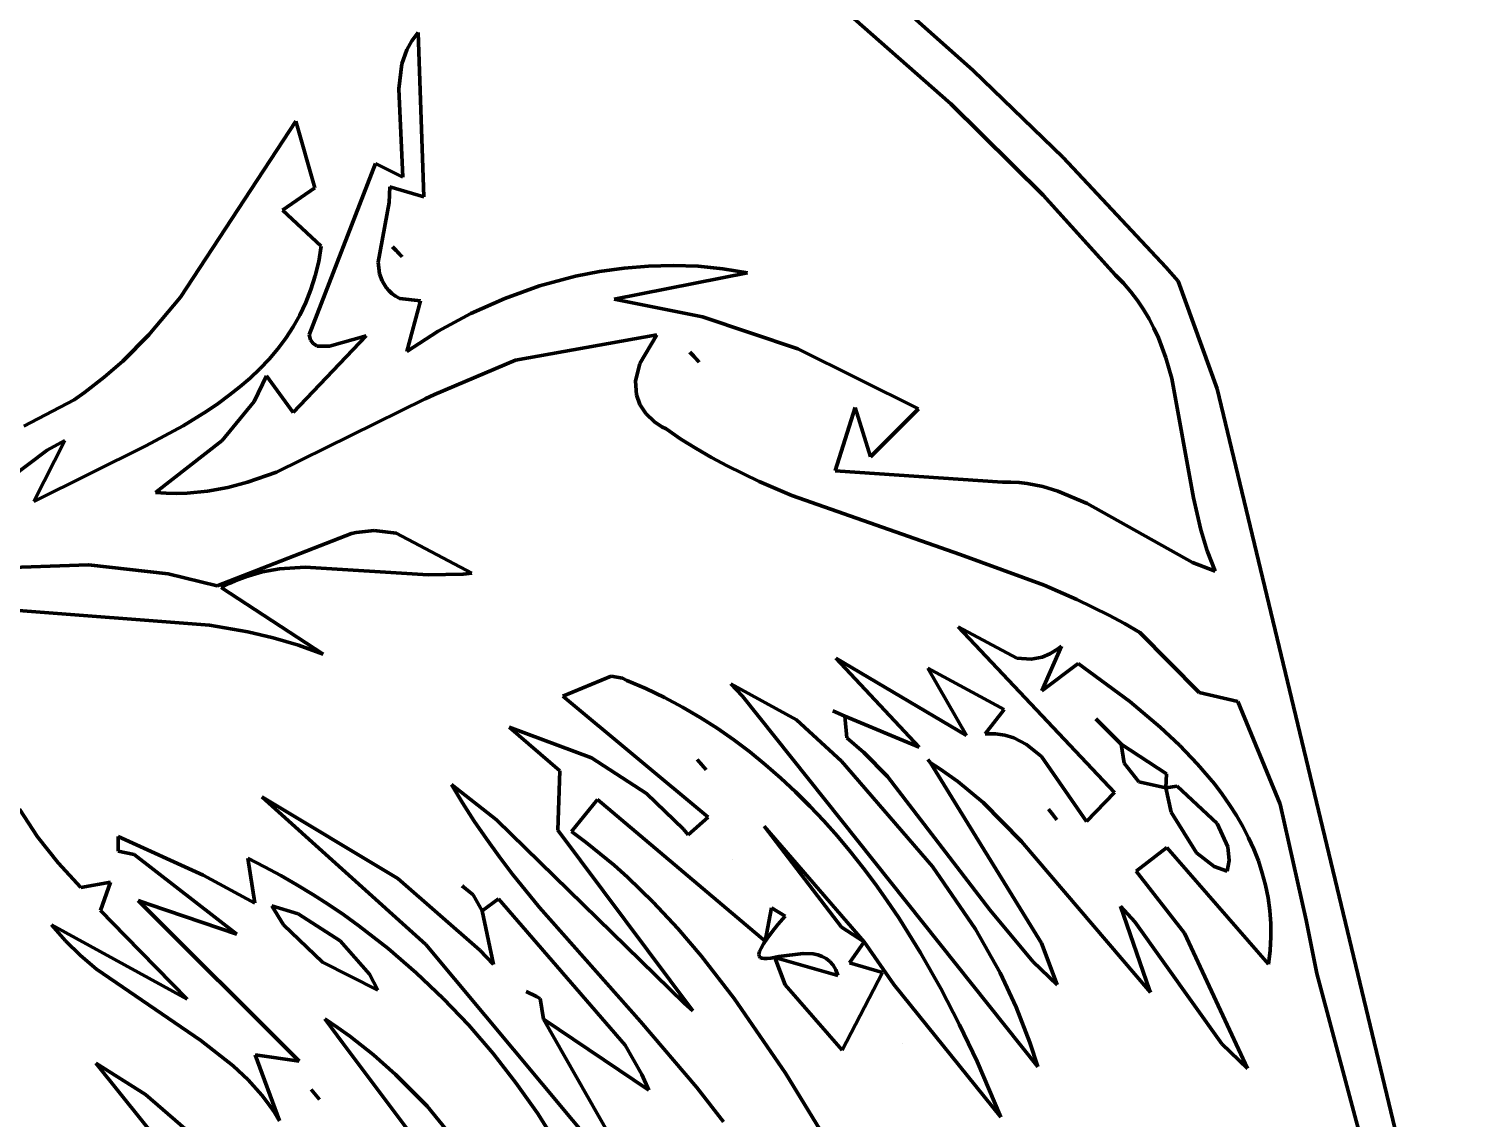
# Model space of a CAD drawing. Header units: millimetres. Extents: x 0 to 9.3, y 0 to 12.
# Drawn here: x 2.262 to 3.214, y 9.173 to 9.892 of the extents above; entities that cross this region are included whole.
import ezdxf

# ---------------------------------------------------------------- set-up
doc = ezdxf.new("R2010")
doc.units = ezdxf.units.MM
doc.layers.add('color#000000ff', color=7, linetype='CONTINUOUS', lineweight=100)
doc.layers.add('color#ffffffff', color=7, linetype='CONTINUOUS', lineweight=100)

msp = doc.modelspace()

# ---------------------------------------------------------------- linework, layer by layer
at = {"layer": 'color#000000ff'}
for p, q in [((2.82309, 9.91897), (2.88476, 9.86412)), ((2.87001, 9.84204), (2.7951, 9.90793)), ((2.51131, 9.87774), (2.51456, 9.8836)), ((2.51456, 9.8836), (2.51881, 9.88914)), ((2.51881, 9.88914), (2.52251, 9.78065)), ((2.50804, 9.86843), (2.51131, 9.87774)), ((2.50597, 9.85187), (2.50804, 9.86843)), ((2.88476, 9.86412), (2.94394, 9.80658)), ((2.50873, 9.79373), (2.50597, 9.85187)), ((2.93079, 9.78194), (2.87001, 9.84204)), ((2.36221, 9.71447), (2.43807, 9.83069)), ((2.43807, 9.83069), (2.45075, 9.78678)), ((2.44691, 9.68961), (2.49076, 9.80275)), ((2.49076, 9.80275), (2.50873, 9.79373)), ((2.94394, 9.80658), (3.01172, 9.73444)), ((2.45075, 9.78678), (2.42939, 9.77202)), ((2.50005, 9.78743), (2.49957, 9.7771)), ((2.52251, 9.78065), (2.50005, 9.78743)), ((2.97859, 9.72906), (2.93079, 9.78194)), ((2.42939, 9.77202), (2.45487, 9.74818)), ((2.49957, 9.7771), (2.49253, 9.7377)), ((2.45487, 9.74818), (2.45322, 9.73817)), ((2.50182, 9.74777), (2.50822, 9.74107)), ((2.50422, 9.74526), (2.50182, 9.74777)), ((2.50822, 9.74107), (2.50422, 9.74526)), ((2.45322, 9.73817), (2.45096, 9.72864)), ((2.49253, 9.7377), (2.49336, 9.73001)), ((2.62246, 9.72834), (2.63841, 9.7315)), ((2.63841, 9.7315), (2.65452, 9.73377)), ((2.65452, 9.73377), (2.67073, 9.73511)), ((2.67073, 9.73511), (2.68701, 9.7355)), ((2.68701, 9.7355), (2.70332, 9.73492)), ((2.70332, 9.73492), (2.71961, 9.73333)), ((2.71961, 9.73333), (2.73587, 9.73072)), ((3.01172, 9.73444), (3.01982, 9.72515)), ((2.45096, 9.72864), (2.44812, 9.71958)), ((2.49336, 9.73001), (2.49499, 9.72528)), ((2.49499, 9.72528), (2.49765, 9.72094)), ((2.57585, 9.71375), (2.59888, 9.72198)), ((2.59888, 9.72198), (2.62246, 9.72834)), ((2.73587, 9.73072), (2.64793, 9.7133)), ((2.98389, 9.7237), (2.97859, 9.72906)), ((2.98872, 9.71814), (2.98389, 9.7237)), ((3.01982, 9.72515), (3.04555, 9.65399)), ((2.34123, 9.68966), (2.36221, 9.71447)), ((2.44812, 9.71958), (2.44473, 9.71095)), ((2.49765, 9.72094), (2.49941, 9.71894)), ((2.49941, 9.71894), (2.50149, 9.71706)), ((2.50149, 9.71706), (2.50391, 9.7153)), ((2.50391, 9.7153), (2.50668, 9.71369)), ((2.50668, 9.71369), (2.52038, 9.71225)), ((2.52038, 9.71225), (2.51138, 9.67874)), ((2.55351, 9.70374), (2.57585, 9.71375)), ((2.64793, 9.7133), (2.70619, 9.70168)), ((2.99311, 9.71239), (2.98872, 9.71814)), ((2.99709, 9.70646), (2.99311, 9.71239)), ((2.44082, 9.70275), (2.43642, 9.69495)), ((2.44473, 9.71095), (2.44082, 9.70275)), ((2.53197, 9.69204), (2.55351, 9.70374)), ((3.00068, 9.70035), (2.99709, 9.70646)), ((2.43642, 9.69495), (2.43156, 9.68753)), ((2.70619, 9.70168), (2.76911, 9.68058)), ((3.00391, 9.69409), (3.00068, 9.70035)), ((3.00682, 9.68769), (3.00391, 9.69409)), ((2.32404, 9.67241), (2.34123, 9.68966)), ((2.43156, 9.68753), (2.42626, 9.68047)), ((2.43643, 9.63841), (2.48442, 9.68916)), ((2.44783, 9.68643), (2.44691, 9.68961)), ((2.44926, 9.68414), (2.44783, 9.68643)), ((2.45223, 9.68216), (2.44926, 9.68414)), ((2.48442, 9.68916), (2.46033, 9.68215)), ((2.51138, 9.67874), (2.53197, 9.69204)), ((2.67605, 9.68981), (2.58286, 9.67295)), ((2.66493, 9.6709), (2.67605, 9.68981)), ((3.01175, 9.67449), (3.00682, 9.68769)), ((2.42626, 9.68047), (2.42056, 9.67374)), ((2.46033, 9.68215), (2.45223, 9.68216)), ((2.69794, 9.67833), (2.70022, 9.67581)), ((2.70402, 9.67162), (2.69794, 9.67833)), ((2.70022, 9.67581), (2.70402, 9.67162)), ((2.76911, 9.68058), (2.84876, 9.64096)), ((3.0157, 9.66085), (3.01175, 9.67449)), ((2.31177, 9.66169), (2.32404, 9.67241)), ((2.41448, 9.66734), (2.40805, 9.66124)), ((2.42056, 9.67374), (2.41448, 9.66734)), ((2.58286, 9.67295), (2.5295, 9.65037)), ((2.66218, 9.65911), (2.66493, 9.6709)), ((2.29879, 9.65167), (2.31177, 9.66169)), ((2.4013, 9.65542), (2.39426, 9.64986)), ((2.40805, 9.66124), (2.4013, 9.65542)), ((2.41059, 9.64577), (2.41881, 9.66275)), ((2.41881, 9.66275), (2.43643, 9.63841)), ((2.66275, 9.65007), (2.66218, 9.65911)), ((3.02991, 9.58221), (3.0157, 9.66085)), ((2.25885, 9.62946), (2.292, 9.64695)), ((2.292, 9.64695), (2.29879, 9.65167)), ((2.39426, 9.64986), (2.38696, 9.64453)), ((2.38961, 9.62009), (2.41059, 9.64577)), ((2.5234, 9.64757), (2.42539, 9.59915)), ((2.5295, 9.65037), (2.5234, 9.64757)), ((2.66499, 9.64369), (2.66275, 9.65007)), ((3.04555, 9.65399), (3.2143, 8.95163)), ((2.37942, 9.63943), (2.36376, 9.6298)), ((2.38696, 9.64453), (2.37942, 9.63943)), ((2.6689, 9.63775), (2.66499, 9.64369)), ((2.67461, 9.63237), (2.6689, 9.63775)), ((2.8069, 9.64182), (2.79377, 9.60009)), ((2.8169, 9.60919), (2.8069, 9.64182)), ((2.84876, 9.64096), (2.8169, 9.60919)), ((2.36376, 9.6298), (2.33924, 9.61649)), ((2.67947, 9.62914), (2.67461, 9.63237)), ((2.68223, 9.62764), (2.67947, 9.62914)), ((2.69205, 9.62101), (2.68223, 9.62764)), ((2.26545, 9.57969), (2.28574, 9.62001)), ((2.28574, 9.62001), (2.27421, 9.61366)), ((2.3457, 9.58568), (2.38961, 9.62009)), ((2.70205, 9.61476), (2.69205, 9.62101)), ((2.27421, 9.61366), (2.22561, 9.57701)), ((2.33924, 9.61649), (2.26545, 9.57969)), ((2.71222, 9.60886), (2.70205, 9.61476)), ((2.72254, 9.60328), (2.71222, 9.60886)), ((2.42539, 9.59915), (2.40626, 9.59252)), ((2.74358, 9.59301), (2.72254, 9.60328)), ((2.79377, 9.60009), (2.90403, 9.59263)), ((2.39325, 9.58911), (2.38001, 9.58667)), ((2.40626, 9.59252), (2.39325, 9.58911)), ((2.76509, 9.58372), (2.74358, 9.59301)), ((2.90403, 9.59263), (2.90955, 9.59263)), ((2.90955, 9.59263), (2.91496, 9.59231)), ((2.91496, 9.59231), (2.92027, 9.5917)), ((2.92027, 9.5917), (2.9306, 9.58966)), ((2.9306, 9.58966), (2.9406, 9.58667)), ((2.35272, 9.58523), (2.3457, 9.58568)), ((2.35965, 9.58512), (2.35272, 9.58523)), ((2.36651, 9.58533), (2.35965, 9.58512)), ((2.38001, 9.58667), (2.36651, 9.58533)), ((2.87621, 9.54482), (2.76509, 9.58372)), ((2.9406, 9.58667), (2.9598, 9.57844)), ((3.03473, 9.56102), (3.02991, 9.58221)), ((2.9598, 9.57844), (3.02934, 9.5395)), ((2.47789, 9.55943), (2.48976, 9.56072)), ((2.48976, 9.56072), (2.50428, 9.55895)), ((3.03892, 9.54727), (3.03473, 9.56102)), ((2.38621, 9.52415), (2.47489, 9.55868)), ((2.47489, 9.55868), (2.47789, 9.55943)), ((2.50428, 9.55895), (2.55421, 9.53257)), ((2.93143, 9.5245), (2.87621, 9.54482)), ((3.04415, 9.53392), (3.03892, 9.54727)), ((2.19579, 9.5342), (2.30154, 9.53797)), ((2.30154, 9.53797), (2.35396, 9.53203)), ((2.35396, 9.53203), (2.38621, 9.52415)), ((2.4162, 9.53331), (2.40515, 9.53018)), ((2.42739, 9.53531), (2.4162, 9.53331)), ((2.44439, 9.53658), (2.42739, 9.53531)), ((2.52544, 9.53134), (2.44439, 9.53658)), ((2.5485, 9.53193), (2.52544, 9.53134)), ((2.55421, 9.53257), (2.5485, 9.53193)), ((3.02934, 9.5395), (3.04415, 9.53392)), ((2.39426, 9.52575), (2.38888, 9.523)), ((2.38888, 9.523), (2.45624, 9.47904)), ((2.39968, 9.52814), (2.39426, 9.52575)), ((2.40515, 9.53018), (2.39968, 9.52814)), ((2.95297, 9.51517), (2.93143, 9.5245)), ((2.97405, 9.50485), (2.95297, 9.51517)), ((2.38118, 9.49817), (2.25244, 9.50822)), ((2.98439, 9.49925), (2.97405, 9.50485)), ((2.40652, 9.49382), (2.38118, 9.49817)), ((2.42325, 9.48992), (2.40652, 9.49382)), ((2.8747, 9.49707), (2.91345, 9.47649)), ((2.97794, 9.38775), (2.8747, 9.49707)), ((2.99458, 9.49332), (2.98439, 9.49925)), ((3.03375, 9.45374), (2.99458, 9.49332)), ((2.43983, 9.48503), (2.42325, 9.48992)), ((2.45624, 9.47904), (2.43983, 9.48503)), ((2.94283, 9.48426), (2.92997, 9.45499)), ((2.94028, 9.4823), (2.94283, 9.48426)), ((2.84901, 9.41783), (2.79409, 9.47644)), ((2.79409, 9.47644), (2.88036, 9.42536)), ((2.91345, 9.47649), (2.92298, 9.47572)), ((2.92298, 9.47572), (2.93028, 9.47714)), ((2.93028, 9.47714), (2.93524, 9.47922)), ((2.93524, 9.47922), (2.94028, 9.4823)), ((2.61419, 9.45138), (2.64597, 9.46449)), ((2.64597, 9.46449), (2.65342, 9.46334)), ((2.88036, 9.42536), (2.85471, 9.46978)), ((2.85471, 9.46978), (2.90518, 9.44268)), ((2.92997, 9.45499), (2.95383, 9.47283)), ((2.95383, 9.47283), (2.988, 9.44778)), ((2.65342, 9.46334), (2.65641, 9.46171)), ((2.65641, 9.46171), (2.66896, 9.45636)), ((2.66896, 9.45636), (2.68118, 9.45051)), ((2.72493, 9.45952), (2.76817, 9.43577)), ((2.73258, 9.45135), (2.72493, 9.45952)), ((2.70997, 9.37155), (2.61419, 9.45138)), ((2.68118, 9.45051), (2.69307, 9.44419)), ((2.92726, 9.20689), (2.73258, 9.45135)), ((2.988, 9.44778), (3.00795, 9.43103)), ((3.05913, 9.44784), (3.03375, 9.45374)), ((3.08704, 9.38024), (3.05913, 9.44784)), ((2.69307, 9.44419), (2.70465, 9.43742)), ((2.70465, 9.43742), (2.71591, 9.43022)), ((2.80015, 9.43827), (2.79221, 9.44178)), ((2.79221, 9.44178), (2.80015, 9.43827)), ((2.80148, 9.42397), (2.80015, 9.43827)), ((2.80015, 9.43827), (2.84901, 9.41783)), ((2.90518, 9.44268), (2.89266, 9.42645)), ((2.96591, 9.436), (2.96555, 9.43635)), ((2.96555, 9.43635), (2.97238, 9.42973)), ((2.97238, 9.42973), (2.96591, 9.436)), ((2.61225, 9.40223), (2.57875, 9.43094)), ((2.57875, 9.43094), (2.63297, 9.41062)), ((2.71591, 9.43022), (2.72686, 9.42259)), ((2.76817, 9.43577), (2.79799, 9.40843)), ((2.89266, 9.42645), (2.89936, 9.42662)), ((2.89936, 9.42662), (2.90567, 9.42573)), ((2.97238, 9.42973), (2.98236, 9.4197)), ((2.98236, 9.4197), (2.97238, 9.42973)), ((3.00795, 9.43103), (3.02064, 9.41914)), ((2.72686, 9.42259), (2.7375, 9.41457)), ((2.81271, 9.41419), (2.80148, 9.42397)), ((2.90567, 9.42573), (2.91161, 9.42389)), ((2.91161, 9.42389), (2.91987, 9.41959)), ((2.91987, 9.41959), (2.92976, 9.4115)), ((2.98236, 9.4197), (2.98434, 9.40729)), ((3.01221, 9.40018), (2.98236, 9.4197)), ((3.02064, 9.41914), (3.03261, 9.40664)), ((2.63297, 9.41062), (2.66936, 9.38714)), ((2.70267, 9.40969), (2.70495, 9.40712)), ((2.70874, 9.40285), (2.70267, 9.40969)), ((2.7375, 9.41457), (2.74784, 9.40616)), ((2.79799, 9.40843), (2.85796, 9.33905)), ((2.8283, 9.39844), (2.81271, 9.41419)), ((2.85666, 9.40731), (2.85483, 9.40952)), ((2.85483, 9.40952), (2.85666, 9.40731)), ((2.86281, 9.4034), (2.85666, 9.40731)), ((2.85666, 9.40731), (2.92982, 9.28846)), ((2.92976, 9.4115), (2.95945, 9.36872)), ((2.98434, 9.40729), (2.99399, 9.3948)), ((2.61082, 9.36293), (2.61225, 9.40223)), ((2.70495, 9.40712), (2.70874, 9.40285)), ((2.74784, 9.40616), (2.75789, 9.3974)), ((2.89562, 9.31037), (2.8283, 9.39844)), ((2.8746, 9.39501), (2.86281, 9.4034)), ((3.01164, 9.39091), (3.01221, 9.40018)), ((3.03261, 9.40664), (3.04369, 9.39353)), ((2.54804, 9.38093), (2.54074, 9.39316)), ((2.54074, 9.39316), (2.57037, 9.36984)), ((2.75789, 9.3974), (2.76763, 9.38828)), ((2.76763, 9.38828), (2.7771, 9.37884)), ((2.89119, 9.38118), (2.8746, 9.39501)), ((2.99399, 9.3948), (3.01164, 9.39091)), ((3.01917, 9.39207), (3.01164, 9.39091)), ((3.01164, 9.39091), (3.01527, 9.37486)), ((3.04559, 9.36731), (3.01917, 9.39207)), ((3.04369, 9.39353), (3.04883, 9.38674)), ((2.41575, 9.38494), (2.50533, 9.3312)), ((2.52382, 9.28751), (2.41575, 9.38494)), ((2.55573, 9.36895), (2.54804, 9.38093)), ((2.63707, 9.38329), (2.61991, 9.36205)), ((2.74765, 9.28981), (2.63707, 9.38329)), ((2.66936, 9.38714), (2.69375, 9.36369)), ((2.7771, 9.37884), (2.78627, 9.3691)), ((2.91656, 9.3555), (2.89119, 9.38118)), ((2.95945, 9.36872), (2.97794, 9.38775)), ((3.04883, 9.38674), (3.05368, 9.3798)), ((3.05368, 9.3798), (3.05821, 9.37269)), ((3.10422, 9.30361), (3.08704, 9.38024)), ((2.25594, 9.37679), (2.26791, 9.3586)), ((2.57037, 9.36984), (2.69411, 9.24881)), ((2.69689, 9.35996), (2.70997, 9.37155)), ((2.93438, 9.37691), (2.93645, 9.37425)), ((2.9399, 9.36982), (2.93438, 9.37691)), ((2.93645, 9.37425), (2.9399, 9.36982)), ((3.01527, 9.37486), (3.03199, 9.34814)), ((3.05821, 9.37269), (3.06241, 9.36543)), ((2.56377, 9.3572), (2.55573, 9.36895)), ((2.69981, 9.24392), (2.61082, 9.36293)), ((2.61991, 9.36205), (2.6295, 9.35491)), ((2.69375, 9.36369), (2.69689, 9.35996)), ((2.81284, 9.28938), (2.74691, 9.36574)), ((2.74691, 9.36574), (2.74691, 9.36574)), ((2.74691, 9.36574), (2.79798, 9.29912)), ((2.78627, 9.3691), (2.79517, 9.35906)), ((3.05252, 9.35202), (3.04559, 9.36731)), ((3.06241, 9.36543), (3.06623, 9.35801)), ((2.26791, 9.3586), (2.28139, 9.3414)), ((2.32094, 9.34913), (2.32111, 9.35891)), ((2.32111, 9.35891), (2.37707, 9.33338)), ((2.57213, 9.34567), (2.56377, 9.3572)), ((2.6295, 9.35491), (2.63883, 9.3475)), ((2.79517, 9.35906), (2.80379, 9.34875)), ((3.0015, 9.2559), (2.91656, 9.3555)), ((3.01235, 9.35152), (2.9921, 9.33589)), ((3.07938, 9.27459), (3.01235, 9.35152)), ((3.05336, 9.34289), (3.05252, 9.35202)), ((3.06623, 9.35801), (3.06967, 9.35042)), ((3.06967, 9.35042), (3.07271, 9.34267)), ((2.28139, 9.3414), (2.29642, 9.32529)), ((2.33166, 9.34704), (2.32094, 9.34913)), ((2.39934, 9.29438), (2.33166, 9.34704)), ((2.4112, 9.31484), (2.40659, 9.34445)), ((2.40659, 9.34445), (2.41752, 9.33892)), ((2.58077, 9.33431), (2.57213, 9.34567)), ((2.63883, 9.3475), (2.64791, 9.33984)), ((2.72575, 9.34368), (2.72575, 9.34368)), ((2.80379, 9.34875), (2.81214, 9.33818)), ((3.03199, 9.34814), (3.04365, 9.33913)), ((3.0521, 9.33604), (3.05336, 9.34289)), ((3.07271, 9.34267), (3.0753, 9.33475)), ((2.37707, 9.33338), (2.4112, 9.31484)), ((2.41752, 9.33892), (2.42829, 9.3331)), ((2.42829, 9.3331), (2.4389, 9.32701)), ((2.50533, 9.3312), (2.55943, 9.28394)), ((2.59875, 9.31208), (2.58077, 9.33431)), ((2.64791, 9.33984), (2.65675, 9.33193)), ((2.65675, 9.33193), (2.67375, 9.31545)), ((2.81214, 9.33818), (2.82022, 9.32738)), ((2.85796, 9.33905), (2.88622, 9.2978)), ((2.9921, 9.33589), (3.02411, 9.29502)), ((3.04365, 9.33913), (3.0521, 9.33604)), ((3.0753, 9.33475), (3.07744, 9.32667)), ((2.29642, 9.32529), (2.31602, 9.32878)), ((2.31602, 9.32878), (2.30938, 9.31005)), ((2.4389, 9.32701), (2.44936, 9.32064)), ((2.55512, 9.32031), (2.54788, 9.32624)), ((2.54788, 9.32624), (2.54826, 9.32593)), ((2.54826, 9.32593), (2.55512, 9.32031)), ((2.82022, 9.32738), (2.82804, 9.31636)), ((3.07744, 9.32667), (3.0791, 9.31842)), ((2.44031, 9.21072), (2.33418, 9.31666)), ((2.33418, 9.31666), (2.34176, 9.31407)), ((2.34176, 9.31407), (2.39934, 9.29438)), ((2.42229, 9.3132), (2.42998, 9.30057)), ((2.43964, 9.30772), (2.42229, 9.3132)), ((2.44936, 9.32064), (2.45964, 9.31401)), ((2.45964, 9.31401), (2.46975, 9.30711)), ((2.55512, 9.32031), (2.56106, 9.30981)), ((2.56106, 9.30981), (2.55512, 9.32031)), ((2.56106, 9.30981), (2.57177, 9.31761)), ((2.57177, 9.31761), (2.65529, 9.2211)), ((2.66534, 9.23672), (2.59875, 9.31208)), ((2.67375, 9.31545), (2.68991, 9.29814)), ((2.82804, 9.31636), (2.8356, 9.30514)), ((2.99126, 9.30247), (2.98181, 9.31297)), ((2.98181, 9.31297), (3.00097, 9.25742)), ((3.0791, 9.31842), (3.08026, 9.31)), ((2.30938, 9.31005), (2.32593, 9.29309)), ((2.46742, 9.2899), (2.43964, 9.30772)), ((2.46975, 9.30711), (2.47968, 9.29996)), ((2.56841, 9.2744), (2.56106, 9.30981)), ((2.75166, 9.31175), (2.74765, 9.28981)), ((2.76064, 9.30638), (2.75166, 9.31175)), ((2.75591, 9.30069), (2.76064, 9.30638)), ((2.8356, 9.30514), (2.84996, 9.28217)), ((2.92406, 9.27648), (2.89562, 9.31037)), ((3.08026, 9.31), (3.08089, 9.30141)), ((3.11125, 9.26849), (3.10422, 9.30361)), ((2.36643, 9.2516), (2.27714, 9.30057)), ((2.27714, 9.30057), (2.28161, 9.29519)), ((2.28161, 9.29519), (2.2863, 9.29004)), ((2.32593, 9.29309), (2.36643, 9.2516)), ((2.42998, 9.30057), (2.45575, 9.27601)), ((2.47968, 9.29996), (2.499, 9.28492)), ((2.68991, 9.29814), (2.70531, 9.2801)), ((2.7489, 9.29161), (2.75201, 9.29578)), ((2.75201, 9.29578), (2.75591, 9.30069)), ((2.79798, 9.29912), (2.81284, 9.28938)), ((2.88622, 9.2978), (2.9025, 9.2688)), ((3.04871, 9.22213), (2.99126, 9.30247)), ((3.02411, 9.29502), (3.06566, 9.20574)), ((3.08089, 9.30141), (3.08096, 9.29264)), ((2.2863, 9.29004), (2.29623, 9.28037)), ((2.48668, 9.26801), (2.46742, 9.2899)), ((2.499, 9.28492), (2.51754, 9.26893)), ((2.65784, 9.12728), (2.52382, 9.28751)), ((2.55943, 9.28394), (2.56841, 9.2744)), ((2.74387, 9.28298), (2.74488, 9.28526)), ((2.74488, 9.28526), (2.74654, 9.28812)), ((2.74654, 9.28812), (2.7489, 9.29161)), ((2.81284, 9.28938), (2.80322, 9.27544)), ((2.83241, 9.26128), (2.81284, 9.28938)), ((2.92982, 9.28846), (2.94001, 9.26104)), ((3.08047, 9.2837), (3.07938, 9.27459)), ((3.08096, 9.29264), (3.08047, 9.2837)), ((2.29623, 9.28037), (2.3068, 9.27142)), ((2.45575, 9.27601), (2.49223, 9.25745)), ((2.70531, 9.2801), (2.72717, 9.2519)), ((2.74347, 9.28122), (2.74387, 9.28298)), ((2.74363, 9.27993), (2.74347, 9.28122)), ((2.7443, 9.27905), (2.74363, 9.27993)), ((2.74545, 9.27854), (2.7443, 9.27905)), ((2.74701, 9.27834), (2.74545, 9.27854)), ((2.74896, 9.2784), (2.74701, 9.27834)), ((2.75124, 9.27866), (2.74896, 9.2784)), ((2.75661, 9.27958), (2.75124, 9.27866)), ((2.76064, 9.26108), (2.75395, 9.27908)), ((2.75395, 9.27908), (2.79551, 9.26718)), ((2.77265, 9.28173), (2.75661, 9.27958)), ((2.77914, 9.28141), (2.77265, 9.28173)), ((2.78223, 9.28078), (2.77914, 9.28141)), ((2.78514, 9.27978), (2.78223, 9.28078)), ((2.78783, 9.27834), (2.78514, 9.27978)), ((2.79026, 9.27641), (2.78783, 9.27834)), ((2.79238, 9.27395), (2.79026, 9.27641)), ((2.80322, 9.27544), (2.82483, 9.26904)), ((2.84996, 9.28217), (2.86335, 9.25862)), ((2.94001, 9.26104), (2.92406, 9.27648)), ((2.3068, 9.27142), (2.37547, 9.22431)), ((2.49223, 9.25745), (2.48668, 9.26801)), ((2.51754, 9.26893), (2.53528, 9.25203)), ((2.79414, 9.27089), (2.79238, 9.27395)), ((2.79551, 9.26718), (2.79414, 9.27089)), ((2.82483, 9.26904), (2.79831, 9.21787)), ((2.9025, 9.2688), (2.9131, 9.24621)), ((3.15763, 9.0954), (3.11125, 9.26849)), ((2.59083, 9.25624), (2.58999, 9.25666)), ((2.58999, 9.25666), (2.59676, 9.25327)), ((2.59929, 9.252), (2.59083, 9.25624)), ((2.79831, 9.21787), (2.76064, 9.26108)), ((2.90299, 9.1737), (2.83241, 9.26128)), ((2.86335, 9.25862), (2.87579, 9.23463)), ((3.00097, 9.25742), (3.0015, 9.2559)), ((2.53528, 9.25203), (2.55217, 9.23429)), ((2.59676, 9.25327), (2.59929, 9.252)), ((2.60147, 9.23835), (2.59929, 9.252)), ((2.59929, 9.252), (2.60147, 9.23835)), ((2.69411, 9.24881), (2.69981, 9.24392)), ((2.72717, 9.2519), (2.76099, 9.20262)), ((2.9131, 9.24621), (2.92216, 9.22288)), ((2.46564, 9.2329), (2.45731, 9.23846)), ((2.45731, 9.23846), (2.4617, 9.2326)), ((2.67096, 9.19155), (2.60147, 9.23835)), ((2.60147, 9.23835), (2.66319, 9.12987)), ((2.70256, 9.19319), (2.66534, 9.23672)), ((2.4617, 9.2326), (2.46917, 9.22262)), ((2.47373, 9.2271), (2.46564, 9.2329)), ((2.48924, 9.21483), (2.47373, 9.2271)), ((2.55217, 9.23429), (2.56817, 9.21574)), ((2.87579, 9.23463), (2.88732, 9.21035)), ((2.37547, 9.22431), (2.39691, 9.2075)), ((2.46917, 9.22262), (2.51668, 9.15915)), ((2.65529, 9.2211), (2.66627, 9.20177)), ((2.83799, 9.22201), (2.83799, 9.22201)), ((2.92216, 9.22288), (2.92726, 9.20689)), ((3.06566, 9.20574), (3.04871, 9.22213)), ((2.33894, 9.18862), (2.30622, 9.20932)), ((2.30622, 9.20932), (2.3527, 9.15157)), ((2.39691, 9.2075), (2.40671, 9.19822)), ((2.42739, 9.17123), (2.41127, 9.21486)), ((2.41127, 9.21486), (2.44031, 9.21072)), ((2.50394, 9.20175), (2.48924, 9.21483)), ((2.56817, 9.21574), (2.58325, 9.19644)), ((2.88732, 9.21035), (2.90299, 9.1737)), ((2.40671, 9.19822), (2.41571, 9.18815)), ((2.52474, 9.18086), (2.50394, 9.20175)), ((2.66627, 9.20177), (2.67096, 9.19155)), ((2.76099, 9.20262), (2.82957, 9.09088)), ((2.38785, 9.14657), (2.33894, 9.18862)), ((2.44825, 9.19199), (2.45375, 9.18526)), ((2.45375, 9.18526), (2.44825, 9.19199)), ((2.58325, 9.19644), (2.59737, 9.17642)), ((2.72002, 9.17069), (2.70256, 9.19319)), ((2.41571, 9.18815), (2.41986, 9.18277)), ((2.41986, 9.18277), (2.42376, 9.17714)), ((2.59985, 9.08903), (2.52474, 9.18086)), ((2.42376, 9.17714), (2.42739, 9.17123)), ((2.59737, 9.17642), (2.61048, 9.15575))]:
    msp.add_line(p, q, dxfattribs=at)
at = {"layer": 'color#ffffffff'}
for p, q in [((2.88476, 9.86412), (2.82309, 9.91897)), ((2.7951, 9.90793), (2.87001, 9.84204)), ((2.51456, 9.8836), (2.51131, 9.87774)), ((2.51881, 9.88914), (2.51456, 9.8836)), ((2.52251, 9.78065), (2.51881, 9.88914)), ((2.51131, 9.87774), (2.50804, 9.86843)), ((2.50804, 9.86843), (2.50597, 9.85187)), ((2.94394, 9.80658), (2.88476, 9.86412)), ((2.50597, 9.85187), (2.50873, 9.79373)), ((2.87001, 9.84204), (2.93079, 9.78194)), ((2.43807, 9.83069), (2.36221, 9.71447)), ((2.45075, 9.78678), (2.43807, 9.83069)), ((2.49076, 9.80275), (2.44691, 9.68961)), ((2.50873, 9.79373), (2.49076, 9.80275)), ((3.01172, 9.73444), (2.94394, 9.80658)), ((2.42939, 9.77202), (2.45075, 9.78678)), ((2.49957, 9.7771), (2.50005, 9.78743)), ((2.50005, 9.78743), (2.52251, 9.78065)), ((2.93079, 9.78194), (2.97859, 9.72906)), ((2.45487, 9.74818), (2.42939, 9.77202)), ((2.49253, 9.7377), (2.49957, 9.7771)), ((2.45322, 9.73817), (2.45487, 9.74818)), ((2.50182, 9.74777), (2.50422, 9.74526)), ((2.50822, 9.74107), (2.50182, 9.74777)), ((2.50422, 9.74526), (2.50822, 9.74107)), ((2.45096, 9.72864), (2.45322, 9.73817)), ((2.49336, 9.73001), (2.49253, 9.7377)), ((2.63841, 9.7315), (2.62246, 9.72834)), ((2.65452, 9.73377), (2.63841, 9.7315)), ((2.67073, 9.73511), (2.65452, 9.73377)), ((2.68701, 9.7355), (2.67073, 9.73511)), ((2.70332, 9.73492), (2.68701, 9.7355)), ((2.71961, 9.73333), (2.70332, 9.73492)), ((2.73587, 9.73072), (2.71961, 9.73333)), ((3.01982, 9.72515), (3.01172, 9.73444)), ((2.44812, 9.71958), (2.45096, 9.72864)), ((2.49499, 9.72528), (2.49336, 9.73001)), ((2.49765, 9.72094), (2.49499, 9.72528)), ((2.59888, 9.72198), (2.57585, 9.71375)), ((2.62246, 9.72834), (2.59888, 9.72198)), ((2.64793, 9.7133), (2.73587, 9.73072)), ((2.97859, 9.72906), (2.98389, 9.7237)), ((2.98389, 9.7237), (2.98872, 9.71814)), ((3.04555, 9.65399), (3.01982, 9.72515)), ((2.36221, 9.71447), (2.34123, 9.68966)), ((2.44473, 9.71095), (2.44812, 9.71958)), ((2.49941, 9.71894), (2.49765, 9.72094)), ((2.50149, 9.71706), (2.49941, 9.71894)), ((2.50391, 9.7153), (2.50149, 9.71706)), ((2.50668, 9.71369), (2.50391, 9.7153)), ((2.52038, 9.71225), (2.50668, 9.71369)), ((2.51138, 9.67874), (2.52038, 9.71225)), ((2.57585, 9.71375), (2.55351, 9.70374)), ((2.70619, 9.70168), (2.64793, 9.7133)), ((2.98872, 9.71814), (2.99311, 9.71239)), ((2.99311, 9.71239), (2.99709, 9.70646)), ((2.43642, 9.69495), (2.44082, 9.70275)), ((2.44082, 9.70275), (2.44473, 9.71095)), ((2.55351, 9.70374), (2.53197, 9.69204)), ((2.99709, 9.70646), (3.00068, 9.70035)), ((2.43156, 9.68753), (2.43642, 9.69495)), ((2.76911, 9.68058), (2.70619, 9.70168)), ((3.00068, 9.70035), (3.00391, 9.69409)), ((3.00391, 9.69409), (3.00682, 9.68769)), ((2.34123, 9.68966), (2.32404, 9.67241)), ((2.42626, 9.68047), (2.43156, 9.68753)), ((2.48442, 9.68916), (2.43643, 9.63841)), ((2.44691, 9.68961), (2.44783, 9.68643)), ((2.44783, 9.68643), (2.44926, 9.68414)), ((2.44926, 9.68414), (2.45223, 9.68216)), ((2.46033, 9.68215), (2.48442, 9.68916)), ((2.53197, 9.69204), (2.51138, 9.67874)), ((2.58286, 9.67295), (2.67605, 9.68981)), ((2.67605, 9.68981), (2.66493, 9.6709)), ((3.00682, 9.68769), (3.01175, 9.67449)), ((2.42056, 9.67374), (2.42626, 9.68047)), ((2.45223, 9.68216), (2.46033, 9.68215)), ((2.69794, 9.67833), (2.70402, 9.67162)), ((2.70022, 9.67581), (2.69794, 9.67833)), ((2.70402, 9.67162), (2.70022, 9.67581)), ((2.84876, 9.64096), (2.76911, 9.68058)), ((3.01175, 9.67449), (3.0157, 9.66085)), ((2.32404, 9.67241), (2.31177, 9.66169)), ((2.40805, 9.66124), (2.41448, 9.66734)), ((2.41448, 9.66734), (2.42056, 9.67374)), ((2.5295, 9.65037), (2.58286, 9.67295)), ((2.66493, 9.6709), (2.66218, 9.65911)), ((2.31177, 9.66169), (2.29879, 9.65167)), ((2.39426, 9.64986), (2.4013, 9.65542)), ((2.4013, 9.65542), (2.40805, 9.66124)), ((2.41881, 9.66275), (2.41059, 9.64577)), ((2.43643, 9.63841), (2.41881, 9.66275)), ((2.66218, 9.65911), (2.66275, 9.65007)), ((3.0157, 9.66085), (3.02991, 9.58221)), ((2.292, 9.64695), (2.25885, 9.62946)), ((2.29879, 9.65167), (2.292, 9.64695)), ((2.38696, 9.64453), (2.39426, 9.64986)), ((2.41059, 9.64577), (2.38961, 9.62009)), ((2.42539, 9.59915), (2.5234, 9.64757)), ((2.5234, 9.64757), (2.5295, 9.65037)), ((2.66275, 9.65007), (2.66499, 9.64369)), ((3.2143, 8.95163), (3.04555, 9.65399)), ((2.36376, 9.6298), (2.37942, 9.63943)), ((2.37942, 9.63943), (2.38696, 9.64453)), ((2.66499, 9.64369), (2.6689, 9.63775)), ((2.6689, 9.63775), (2.67461, 9.63237)), ((2.79377, 9.60009), (2.8069, 9.64182)), ((2.8069, 9.64182), (2.8169, 9.60919)), ((2.8169, 9.60919), (2.84876, 9.64096)), ((2.33924, 9.61649), (2.36376, 9.6298)), ((2.67461, 9.63237), (2.67947, 9.62914)), ((2.67947, 9.62914), (2.68223, 9.62764)), ((2.68223, 9.62764), (2.69205, 9.62101)), ((2.28574, 9.62001), (2.26545, 9.57969)), ((2.27421, 9.61366), (2.28574, 9.62001)), ((2.38961, 9.62009), (2.3457, 9.58568)), ((2.69205, 9.62101), (2.70205, 9.61476)), ((2.22561, 9.57701), (2.27421, 9.61366)), ((2.26545, 9.57969), (2.33924, 9.61649)), ((2.70205, 9.61476), (2.71222, 9.60886)), ((2.71222, 9.60886), (2.72254, 9.60328)), ((2.40626, 9.59252), (2.42539, 9.59915)), ((2.72254, 9.60328), (2.74358, 9.59301)), ((2.90403, 9.59263), (2.79377, 9.60009)), ((2.38001, 9.58667), (2.39325, 9.58911)), ((2.39325, 9.58911), (2.40626, 9.59252)), ((2.74358, 9.59301), (2.76509, 9.58372)), ((2.90955, 9.59263), (2.90403, 9.59263)), ((2.91496, 9.59231), (2.90955, 9.59263)), ((2.92027, 9.5917), (2.91496, 9.59231)), ((2.9306, 9.58966), (2.92027, 9.5917)), ((2.9406, 9.58667), (2.9306, 9.58966)), ((2.3457, 9.58568), (2.35272, 9.58523)), ((2.35272, 9.58523), (2.35965, 9.58512)), ((2.35965, 9.58512), (2.36651, 9.58533)), ((2.36651, 9.58533), (2.38001, 9.58667)), ((2.76509, 9.58372), (2.87621, 9.54482)), ((2.9598, 9.57844), (2.9406, 9.58667)), ((3.02991, 9.58221), (3.03473, 9.56102)), ((3.02934, 9.5395), (2.9598, 9.57844)), ((2.48976, 9.56072), (2.47789, 9.55943)), ((2.50428, 9.55895), (2.48976, 9.56072)), ((3.03473, 9.56102), (3.03892, 9.54727)), ((2.47489, 9.55868), (2.38621, 9.52415)), ((2.47789, 9.55943), (2.47489, 9.55868)), ((2.55421, 9.53257), (2.50428, 9.55895)), ((2.87621, 9.54482), (2.93143, 9.5245)), ((3.03892, 9.54727), (3.04415, 9.53392)), ((2.30154, 9.53797), (2.19579, 9.5342)), ((2.35396, 9.53203), (2.30154, 9.53797)), ((2.38621, 9.52415), (2.35396, 9.53203)), ((2.40515, 9.53018), (2.4162, 9.53331)), ((2.4162, 9.53331), (2.42739, 9.53531)), ((2.42739, 9.53531), (2.44439, 9.53658)), ((2.44439, 9.53658), (2.52544, 9.53134)), ((2.52544, 9.53134), (2.5485, 9.53193)), ((2.5485, 9.53193), (2.55421, 9.53257)), ((3.04415, 9.53392), (3.02934, 9.5395)), ((2.38888, 9.523), (2.39426, 9.52575)), ((2.45624, 9.47904), (2.38888, 9.523)), ((2.39426, 9.52575), (2.39968, 9.52814)), ((2.39968, 9.52814), (2.40515, 9.53018)), ((2.93143, 9.5245), (2.95297, 9.51517)), ((2.95297, 9.51517), (2.97405, 9.50485)), ((2.25244, 9.50822), (2.38118, 9.49817)), ((2.97405, 9.50485), (2.98439, 9.49925)), ((2.38118, 9.49817), (2.40652, 9.49382)), ((2.40652, 9.49382), (2.42325, 9.48992)), ((2.8747, 9.49707), (2.97794, 9.38775)), ((2.91345, 9.47649), (2.8747, 9.49707)), ((2.98439, 9.49925), (2.99458, 9.49332)), ((2.99458, 9.49332), (3.03375, 9.45374)), ((2.42325, 9.48992), (2.43983, 9.48503)), ((2.43983, 9.48503), (2.45624, 9.47904)), ((2.92997, 9.45499), (2.94283, 9.48426)), ((2.94283, 9.48426), (2.94028, 9.4823)), ((2.88036, 9.42536), (2.79409, 9.47644)), ((2.79409, 9.47644), (2.84901, 9.41783)), ((2.92298, 9.47572), (2.91345, 9.47649)), ((2.93028, 9.47714), (2.92298, 9.47572)), ((2.93524, 9.47922), (2.93028, 9.47714)), ((2.94028, 9.4823), (2.93524, 9.47922)), ((2.64597, 9.46449), (2.61419, 9.45138)), ((2.65342, 9.46334), (2.64597, 9.46449)), ((2.90518, 9.44268), (2.85471, 9.46978)), ((2.85471, 9.46978), (2.88036, 9.42536)), ((2.95383, 9.47283), (2.92997, 9.45499)), ((2.988, 9.44778), (2.95383, 9.47283)), ((2.65641, 9.46171), (2.65342, 9.46334)), ((2.66896, 9.45636), (2.65641, 9.46171)), ((2.68118, 9.45051), (2.66896, 9.45636)), ((2.72493, 9.45952), (2.73258, 9.45135)), ((2.76817, 9.43577), (2.72493, 9.45952)), ((2.61419, 9.45138), (2.70997, 9.37155)), ((2.69307, 9.44419), (2.68118, 9.45051)), ((2.73258, 9.45135), (2.92726, 9.20689)), ((3.00795, 9.43103), (2.988, 9.44778)), ((3.03375, 9.45374), (3.05913, 9.44784)), ((3.05913, 9.44784), (3.08704, 9.38024)), ((2.70465, 9.43742), (2.69307, 9.44419)), ((2.71591, 9.43022), (2.70465, 9.43742)), ((2.80015, 9.43827), (2.79221, 9.44178)), ((2.79221, 9.44178), (2.80015, 9.43827)), ((2.84901, 9.41783), (2.80015, 9.43827)), ((2.80015, 9.43827), (2.80148, 9.42397)), ((2.89266, 9.42645), (2.90518, 9.44268)), ((2.97238, 9.42973), (2.96555, 9.43635)), ((2.96555, 9.43635), (2.96591, 9.436)), ((2.96591, 9.436), (2.97238, 9.42973)), ((2.63297, 9.41062), (2.57875, 9.43094)), ((2.57875, 9.43094), (2.61225, 9.40223)), ((2.72686, 9.42259), (2.71591, 9.43022)), ((2.79799, 9.40843), (2.76817, 9.43577)), ((2.89936, 9.42662), (2.89266, 9.42645)), ((2.90567, 9.42573), (2.89936, 9.42662)), ((2.97238, 9.42973), (2.98236, 9.4197)), ((2.98236, 9.4197), (2.97238, 9.42973)), ((3.02064, 9.41914), (3.00795, 9.43103)), ((2.7375, 9.41457), (2.72686, 9.42259)), ((2.80148, 9.42397), (2.81271, 9.41419)), ((2.91161, 9.42389), (2.90567, 9.42573)), ((2.91987, 9.41959), (2.91161, 9.42389)), ((2.92976, 9.4115), (2.91987, 9.41959)), ((2.98236, 9.4197), (3.01221, 9.40018)), ((2.98434, 9.40729), (2.98236, 9.4197)), ((3.03261, 9.40664), (3.02064, 9.41914)), ((2.66936, 9.38714), (2.63297, 9.41062)), ((2.70267, 9.40969), (2.70874, 9.40285)), ((2.70495, 9.40712), (2.70267, 9.40969)), ((2.74784, 9.40616), (2.7375, 9.41457)), ((2.85796, 9.33905), (2.79799, 9.40843)), ((2.81271, 9.41419), (2.8283, 9.39844)), ((2.85483, 9.40952), (2.85666, 9.40731)), ((2.85666, 9.40731), (2.85483, 9.40952)), ((2.92982, 9.28846), (2.85666, 9.40731)), ((2.85666, 9.40731), (2.86281, 9.4034)), ((2.95945, 9.36872), (2.92976, 9.4115)), ((2.99399, 9.3948), (2.98434, 9.40729)), ((2.61225, 9.40223), (2.61082, 9.36293)), ((2.70874, 9.40285), (2.70495, 9.40712)), ((2.75789, 9.3974), (2.74784, 9.40616)), ((2.8283, 9.39844), (2.89562, 9.31037)), ((2.86281, 9.4034), (2.8746, 9.39501)), ((3.01221, 9.40018), (3.01164, 9.39091)), ((3.04369, 9.39353), (3.03261, 9.40664)), ((2.57037, 9.36984), (2.54074, 9.39316)), ((2.54074, 9.39316), (2.54804, 9.38093)), ((2.76763, 9.38828), (2.75789, 9.3974)), ((2.7771, 9.37884), (2.76763, 9.38828)), ((2.8746, 9.39501), (2.89119, 9.38118)), ((3.01164, 9.39091), (2.99399, 9.3948)), ((3.01164, 9.39091), (3.01917, 9.39207)), ((3.01527, 9.37486), (3.01164, 9.39091)), ((3.01917, 9.39207), (3.04559, 9.36731)), ((3.04883, 9.38674), (3.04369, 9.39353)), ((2.41575, 9.38494), (2.52382, 9.28751)), ((2.50533, 9.3312), (2.41575, 9.38494)), ((2.54804, 9.38093), (2.55573, 9.36895)), ((2.61991, 9.36205), (2.63707, 9.38329)), ((2.63707, 9.38329), (2.74765, 9.28981)), ((2.69375, 9.36369), (2.66936, 9.38714)), ((2.78627, 9.3691), (2.7771, 9.37884)), ((2.89119, 9.38118), (2.91656, 9.3555)), ((2.97794, 9.38775), (2.95945, 9.36872)), ((3.05368, 9.3798), (3.04883, 9.38674)), ((3.05821, 9.37269), (3.05368, 9.3798)), ((3.08704, 9.38024), (3.10422, 9.30361)), ((2.26791, 9.3586), (2.25594, 9.37679)), ((2.69411, 9.24881), (2.57037, 9.36984)), ((2.70997, 9.37155), (2.69689, 9.35996)), ((2.93438, 9.37691), (2.9399, 9.36982)), ((2.93645, 9.37425), (2.93438, 9.37691)), ((2.9399, 9.36982), (2.93645, 9.37425)), ((3.03199, 9.34814), (3.01527, 9.37486)), ((3.06241, 9.36543), (3.05821, 9.37269)), ((2.55573, 9.36895), (2.56377, 9.3572)), ((2.61082, 9.36293), (2.69981, 9.24392)), ((2.6295, 9.35491), (2.61991, 9.36205)), ((2.69689, 9.35996), (2.69375, 9.36369)), ((2.74691, 9.36574), (2.74691, 9.36574)), ((2.74691, 9.36574), (2.81284, 9.28938)), ((2.79798, 9.29912), (2.74691, 9.36574)), ((2.79517, 9.35906), (2.78627, 9.3691)), ((3.04559, 9.36731), (3.05252, 9.35202)), ((3.06623, 9.35801), (3.06241, 9.36543)), ((2.28139, 9.3414), (2.26791, 9.3586)), ((2.32111, 9.35891), (2.32094, 9.34913)), ((2.37707, 9.33338), (2.32111, 9.35891)), ((2.56377, 9.3572), (2.57213, 9.34567)), ((2.63883, 9.3475), (2.6295, 9.35491)), ((2.80379, 9.34875), (2.79517, 9.35906)), ((2.91656, 9.3555), (3.0015, 9.2559)), ((2.9921, 9.33589), (3.01235, 9.35152)), ((3.01235, 9.35152), (3.07938, 9.27459)), ((3.05252, 9.35202), (3.05336, 9.34289)), ((3.06967, 9.35042), (3.06623, 9.35801)), ((3.07271, 9.34267), (3.06967, 9.35042)), ((2.29642, 9.32529), (2.28139, 9.3414)), ((2.32094, 9.34913), (2.33166, 9.34704)), ((2.33166, 9.34704), (2.39934, 9.29438)), ((2.41752, 9.33892), (2.40659, 9.34445)), ((2.40659, 9.34445), (2.4112, 9.31484)), ((2.57213, 9.34567), (2.58077, 9.33431)), ((2.64791, 9.33984), (2.63883, 9.3475)), ((2.72575, 9.34368), (2.72575, 9.34368)), ((2.81214, 9.33818), (2.80379, 9.34875)), ((3.04365, 9.33913), (3.03199, 9.34814)), ((3.05336, 9.34289), (3.0521, 9.33604)), ((3.0753, 9.33475), (3.07271, 9.34267)), ((2.4112, 9.31484), (2.37707, 9.33338)), ((2.42829, 9.3331), (2.41752, 9.33892)), ((2.4389, 9.32701), (2.42829, 9.3331)), ((2.55943, 9.28394), (2.50533, 9.3312)), ((2.58077, 9.33431), (2.59875, 9.31208)), ((2.65675, 9.33193), (2.64791, 9.33984)), ((2.67375, 9.31545), (2.65675, 9.33193)), ((2.82022, 9.32738), (2.81214, 9.33818)), ((2.88622, 9.2978), (2.85796, 9.33905)), ((3.02411, 9.29502), (2.9921, 9.33589)), ((3.0521, 9.33604), (3.04365, 9.33913)), ((3.07744, 9.32667), (3.0753, 9.33475)), ((2.31602, 9.32878), (2.29642, 9.32529)), ((2.30938, 9.31005), (2.31602, 9.32878)), ((2.44936, 9.32064), (2.4389, 9.32701)), ((2.54826, 9.32593), (2.54788, 9.32624)), ((2.54788, 9.32624), (2.55512, 9.32031)), ((2.55512, 9.32031), (2.54826, 9.32593)), ((2.82804, 9.31636), (2.82022, 9.32738)), ((3.0791, 9.31842), (3.07744, 9.32667)), ((2.34176, 9.31407), (2.33418, 9.31666)), ((2.33418, 9.31666), (2.44031, 9.21072)), ((2.39934, 9.29438), (2.34176, 9.31407)), ((2.42229, 9.3132), (2.43964, 9.30772)), ((2.42998, 9.30057), (2.42229, 9.3132)), ((2.45964, 9.31401), (2.44936, 9.32064)), ((2.46975, 9.30711), (2.45964, 9.31401)), ((2.55512, 9.32031), (2.56106, 9.30981)), ((2.56106, 9.30981), (2.55512, 9.32031)), ((2.57177, 9.31761), (2.56106, 9.30981)), ((2.65529, 9.2211), (2.57177, 9.31761)), ((2.59875, 9.31208), (2.66534, 9.23672)), ((2.68991, 9.29814), (2.67375, 9.31545)), ((2.8356, 9.30514), (2.82804, 9.31636)), ((3.00097, 9.25742), (2.98181, 9.31297)), ((2.98181, 9.31297), (2.99126, 9.30247)), ((3.08026, 9.31), (3.0791, 9.31842)), ((2.32593, 9.29309), (2.30938, 9.31005)), ((2.43964, 9.30772), (2.46742, 9.2899)), ((2.47968, 9.29996), (2.46975, 9.30711)), ((2.56106, 9.30981), (2.56841, 9.2744)), ((2.74765, 9.28981), (2.75166, 9.31175)), ((2.75166, 9.31175), (2.76064, 9.30638)), ((2.76064, 9.30638), (2.75591, 9.30069)), ((2.84996, 9.28217), (2.8356, 9.30514)), ((2.89562, 9.31037), (2.92406, 9.27648)), ((3.08089, 9.30141), (3.08026, 9.31)), ((3.10422, 9.30361), (3.11125, 9.26849)), ((2.28161, 9.29519), (2.27714, 9.30057)), ((2.27714, 9.30057), (2.36643, 9.2516)), ((2.2863, 9.29004), (2.28161, 9.29519)), ((2.36643, 9.2516), (2.32593, 9.29309)), ((2.45575, 9.27601), (2.42998, 9.30057)), ((2.499, 9.28492), (2.47968, 9.29996)), ((2.70531, 9.2801), (2.68991, 9.29814)), ((2.75201, 9.29578), (2.7489, 9.29161)), ((2.75591, 9.30069), (2.75201, 9.29578)), ((2.81284, 9.28938), (2.79798, 9.29912)), ((2.9025, 9.2688), (2.88622, 9.2978)), ((2.99126, 9.30247), (3.04871, 9.22213)), ((3.06566, 9.20574), (3.02411, 9.29502)), ((3.08096, 9.29264), (3.08089, 9.30141)), ((2.29623, 9.28037), (2.2863, 9.29004)), ((2.46742, 9.2899), (2.48668, 9.26801)), ((2.51754, 9.26893), (2.499, 9.28492)), ((2.52382, 9.28751), (2.65784, 9.12728)), ((2.56841, 9.2744), (2.55943, 9.28394)), ((2.74488, 9.28526), (2.74387, 9.28298)), ((2.74654, 9.28812), (2.74488, 9.28526)), ((2.7489, 9.29161), (2.74654, 9.28812)), ((2.80322, 9.27544), (2.81284, 9.28938)), ((2.81284, 9.28938), (2.83241, 9.26128)), ((2.94001, 9.26104), (2.92982, 9.28846)), ((3.07938, 9.27459), (3.08047, 9.2837)), ((3.08047, 9.2837), (3.08096, 9.29264)), ((2.3068, 9.27142), (2.29623, 9.28037)), ((2.49223, 9.25745), (2.45575, 9.27601)), ((2.72717, 9.2519), (2.70531, 9.2801)), ((2.74387, 9.28298), (2.74347, 9.28122)), ((2.74347, 9.28122), (2.74363, 9.27993)), ((2.74363, 9.27993), (2.7443, 9.27905)), ((2.7443, 9.27905), (2.74545, 9.27854)), ((2.74545, 9.27854), (2.74701, 9.27834)), ((2.74701, 9.27834), (2.74896, 9.2784)), ((2.74896, 9.2784), (2.75124, 9.27866)), ((2.75124, 9.27866), (2.75661, 9.27958)), ((2.79551, 9.26718), (2.75395, 9.27908)), ((2.75395, 9.27908), (2.76064, 9.26108)), ((2.75661, 9.27958), (2.77265, 9.28173)), ((2.77265, 9.28173), (2.77914, 9.28141)), ((2.77914, 9.28141), (2.78223, 9.28078)), ((2.78223, 9.28078), (2.78514, 9.27978)), ((2.78514, 9.27978), (2.78783, 9.27834)), ((2.78783, 9.27834), (2.79026, 9.27641)), ((2.79026, 9.27641), (2.79238, 9.27395)), ((2.82483, 9.26904), (2.80322, 9.27544)), ((2.86335, 9.25862), (2.84996, 9.28217)), ((2.92406, 9.27648), (2.94001, 9.26104)), ((2.37547, 9.22431), (2.3068, 9.27142)), ((2.48668, 9.26801), (2.49223, 9.25745)), ((2.53528, 9.25203), (2.51754, 9.26893)), ((2.79238, 9.27395), (2.79414, 9.27089)), ((2.79414, 9.27089), (2.79551, 9.26718)), ((2.79831, 9.21787), (2.82483, 9.26904)), ((2.9131, 9.24621), (2.9025, 9.2688)), ((3.11125, 9.26849), (3.15763, 9.0954)), ((2.59083, 9.25624), (2.58999, 9.25666)), ((2.58999, 9.25666), (2.59676, 9.25327)), ((2.59929, 9.252), (2.59083, 9.25624)), ((2.76064, 9.26108), (2.79831, 9.21787)), ((2.83241, 9.26128), (2.90299, 9.1737)), ((2.87579, 9.23463), (2.86335, 9.25862)), ((3.0015, 9.2559), (3.00097, 9.25742)), ((2.55217, 9.23429), (2.53528, 9.25203)), ((2.59676, 9.25327), (2.59929, 9.252)), ((2.59929, 9.252), (2.60147, 9.23835)), ((2.60147, 9.23835), (2.59929, 9.252)), ((2.69981, 9.24392), (2.69411, 9.24881)), ((2.76099, 9.20262), (2.72717, 9.2519)), ((2.92216, 9.22288), (2.9131, 9.24621)), ((2.4617, 9.2326), (2.45731, 9.23846)), ((2.45731, 9.23846), (2.46564, 9.2329)), ((2.66319, 9.12987), (2.60147, 9.23835)), ((2.60147, 9.23835), (2.67096, 9.19155)), ((2.66534, 9.23672), (2.70256, 9.19319)), ((2.46917, 9.22262), (2.4617, 9.2326)), ((2.46564, 9.2329), (2.47373, 9.2271)), ((2.47373, 9.2271), (2.48924, 9.21483)), ((2.56817, 9.21574), (2.55217, 9.23429)), ((2.88732, 9.21035), (2.87579, 9.23463)), ((2.39691, 9.2075), (2.37547, 9.22431)), ((2.51668, 9.15915), (2.46917, 9.22262)), ((2.66627, 9.20177), (2.65529, 9.2211)), ((2.83799, 9.22201), (2.83799, 9.22201)), ((2.92726, 9.20689), (2.92216, 9.22288)), ((3.04871, 9.22213), (3.06566, 9.20574)), ((2.3527, 9.15157), (2.30622, 9.20932)), ((2.30622, 9.20932), (2.33894, 9.18862)), ((2.40671, 9.19822), (2.39691, 9.2075)), ((2.44031, 9.21072), (2.41127, 9.21486)), ((2.41127, 9.21486), (2.42739, 9.17123)), ((2.48924, 9.21483), (2.50394, 9.20175)), ((2.58325, 9.19644), (2.56817, 9.21574)), ((2.90299, 9.1737), (2.88732, 9.21035)), ((2.41571, 9.18815), (2.40671, 9.19822)), ((2.50394, 9.20175), (2.52474, 9.18086)), ((2.67096, 9.19155), (2.66627, 9.20177)), ((2.82957, 9.09088), (2.76099, 9.20262)), ((2.33894, 9.18862), (2.38785, 9.14657)), ((2.44825, 9.19199), (2.45375, 9.18526)), ((2.45375, 9.18526), (2.44825, 9.19199)), ((2.59737, 9.17642), (2.58325, 9.19644)), ((2.70256, 9.19319), (2.72002, 9.17069)), ((2.41986, 9.18277), (2.41571, 9.18815)), ((2.42376, 9.17714), (2.41986, 9.18277)), ((2.52474, 9.18086), (2.59985, 9.08903)), ((2.42739, 9.17123), (2.42376, 9.17714)), ((2.61048, 9.15575), (2.59737, 9.17642))]:
    msp.add_line(p, q, dxfattribs=at)

doc.saveas('drawing.dxf')
